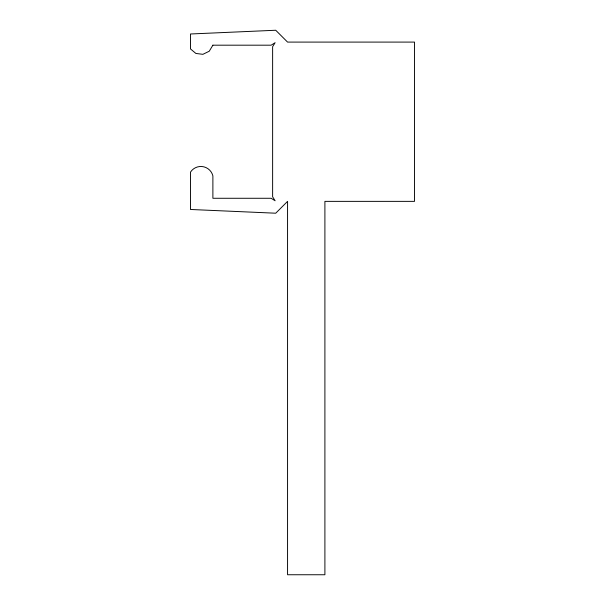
<?xml version="1.0" encoding="UTF-8"?>
<svg xmlns="http://www.w3.org/2000/svg" width="605" height="605" viewBox="0 0 605 605"><rect width="100%" height="100%" fill="white"/><g stroke="black" fill="none" stroke-linecap="round" stroke-linejoin="round"><path stroke-width="0.91" d="M212.884 45.186L209.247 51.228L202.894 54.321L195.891 53.452L190.484 48.922L190.484 33.986L275.721 30.25L287.564 42.093L414.516 42.093L414.516 201.367L324.9 201.367L324.9 574.75L287.564 574.75L287.564 201.367L275.721 213.21L190.484 209.474L190.484 172.138A12.365 12.365 0 0 1 212.884 175.874L212.884 198.274L271.138 198.274L275.109 200.754L272.628 196.776L272.628 46.676L275.109 42.705L271.138 45.186L212.884 45.186"/></g></svg>
